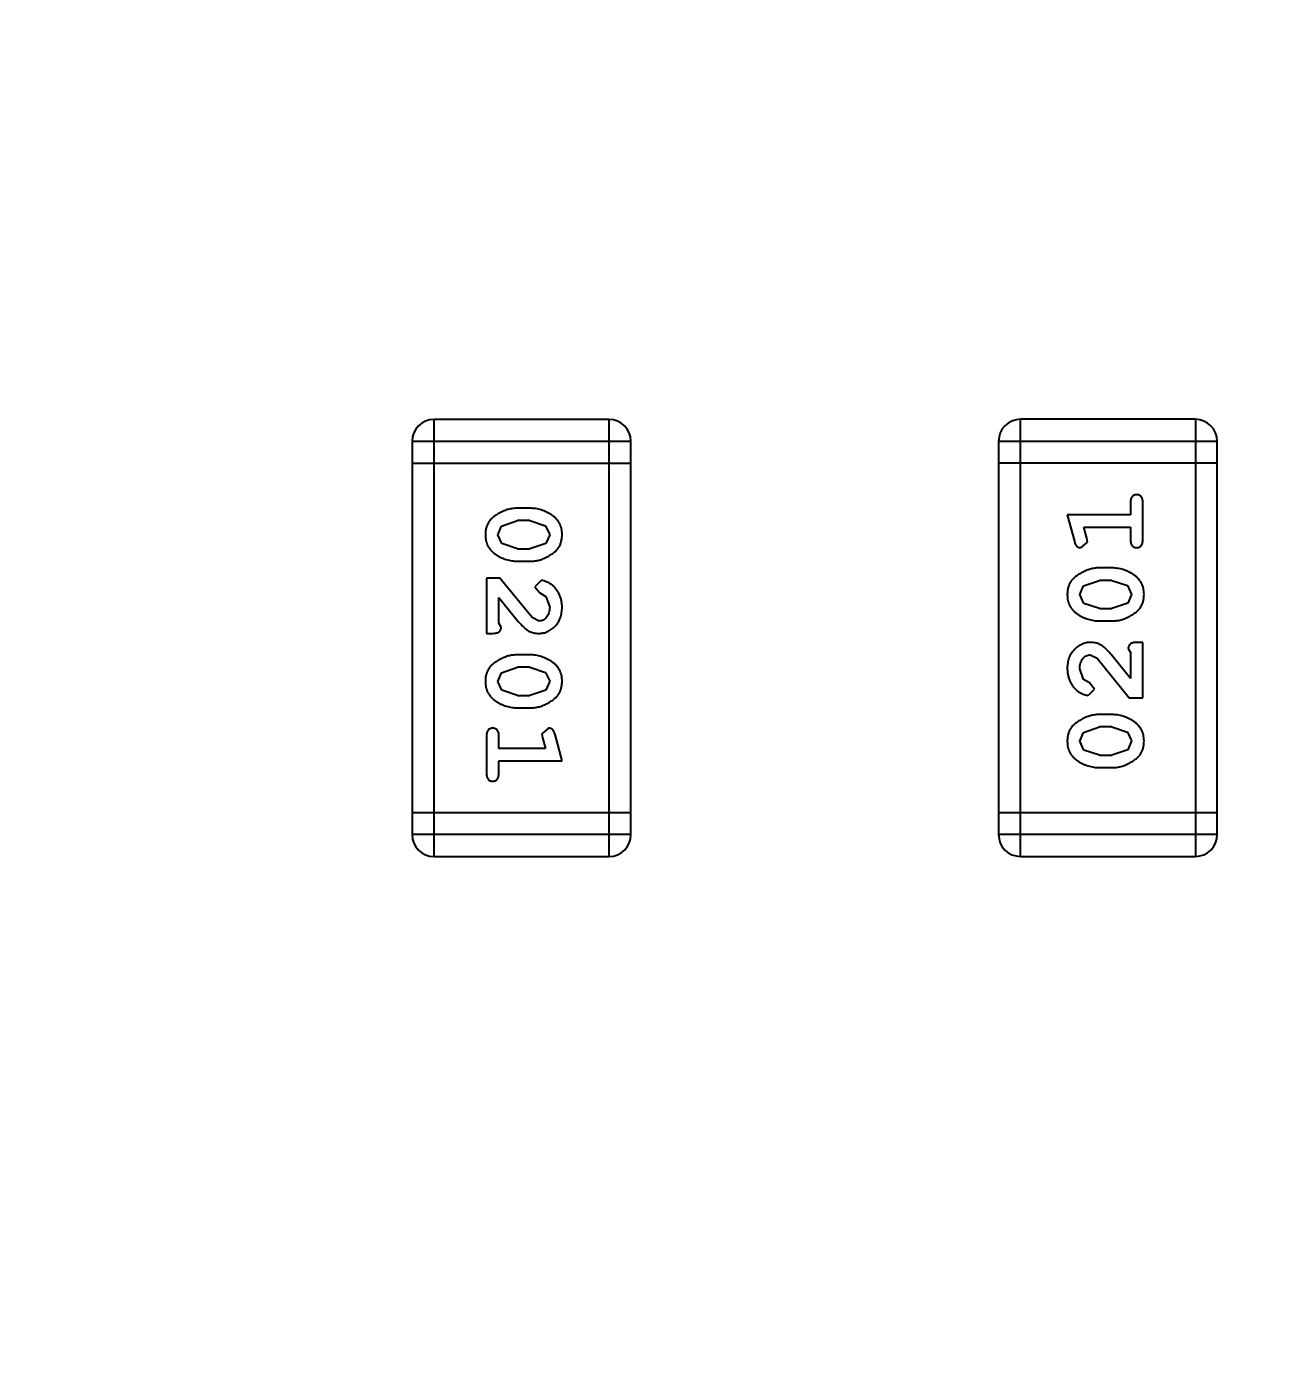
# Model space of a CAD drawing. Header units: millimetres. Extents: x -1 to 131, y 28 to 94.
# Drawn here: x 103.103 to 104.829, y 46.655 to 48.512 of the extents above; entities that cross this region are included whole.
import ezdxf

# ---------------------------------------------------------------- set-up
doc = ezdxf.new("R2010")
doc.units = ezdxf.units.MM
doc.header["$LTSCALE"] = 1.21
doc.header["$MEASUREMENT"] = 0
doc.header["$PDMODE"] = 3
doc.header["$PDSIZE"] = 0.3125
doc.layers.get('0').update_dxf_attribs({"linetype": 'CONTINUOUS'})
doc.layers.get('DEFPOINTS').update_dxf_attribs({"linetype": 'CONTINUOUS'})
doc.layers.add('Dim', color=3, linetype='CONTINUOUS', lineweight=25)
doc.styles.get("Standard").update_dxf_attribs({"font": 'txt', "width": 0.8})
doc.dimstyles.get("Standard").update_dxf_attribs({"dimtxt": 0.15625, "dimasz": 0.1875, "dimexe": 0.125, "dimexo": 0.0625, "dimgap": 0.09, "dimtad": 0, "dimtih": 1, "dimtoh": 1, "dimzin": 4, "dimdsep": 46, "dimtxsty": 'Standard', "dimblk": '_FILLED', "dimblk1": '_FILLED', "dimblk2": '_FILLED', "dimcen": 0.09, "dimazin": 1, "dimtp": 0.01, "dimtm": 0.01, "dimtfac": 1, "dimtofl": 0, "dimtmove": 0, "dimatfit": 3, "dimldrblk": '_FILLED', "dimfxl": 1, "dimtolj": 1, "dimtzin": 4, "dimarcsym": 0})

# ---------------------------------------------------------------- blocks, each defined once
blk = doc.blocks.new('_FILLED')
at = {"color": 0, "linetype": 'ByBlock'}
blk.add_solid([(0, 0), (-1, 0.1667), (-1, -0.1667)], dxfattribs=at)
blk = doc.blocks.new('*D30')
at = {"color": 0, "linetype": 'ByBlock', "lineweight": -2}
for p, q in [((101.1223, 58.6652), (87.6348, 58.6652)), ((87.7598, 58.6652), (87.7598, 44.6313)), ((87.7598, 27.6174), (87.7598, 41.6513)), ((106.4921, 27.6174), (87.6348, 27.6174))]:
    blk.add_line(p, q, dxfattribs=at)
at = {"layer": 'DEFPOINTS', "color": 0, "linetype": 'ByBlock'}
for p in [(101.1848, 58.6652), (106.5546, 27.6174)]:
    blk.add_point(p, dxfattribs=at)
at = {"color": 0, "linetype": 'ByBlock', "lineweight": -2}
for p, rotation in [((87.7598, 58.6652), 90), ((87.7598, 27.6174), 270)]:
    blk.add_blockref('_FILLED', p, dxfattribs=dict(at, rotation=rotation))
at = {"color": 0, "linetype": 'ByBlock', "lineweight": -2, "insert": (87.7598, 43.1413), "char_height": 1, "attachment_point": 5, "rotation": 90}
blk.add_mtext('\\A1;31.05', dxfattribs=at)

msp = doc.modelspace()

# ---------------------------------------------------------------- linework, layer by layer
at = {"color": 7, "linetype": 'Continuous'}
for p, q in [((103.6709, 47.3549), (103.6709, 47.9645)), ((103.9148, 47.9645), (103.6709, 47.9645)), ((103.9148, 47.9645), (103.9148, 47.3549)), ((104.4886, 47.355), (104.4886, 47.9646)), ((104.7325, 47.9646), (104.4886, 47.9646)), ((104.7325, 47.9646), (104.7325, 47.355)), ((103.6404, 47.934), (103.6404, 47.3854)), ((103.6404, 47.934), (103.9452, 47.934)), ((103.9452, 47.3854), (103.9452, 47.934)), ((104.4582, 47.9341), (104.4582, 47.3855)), ((104.4582, 47.9341), (104.763, 47.9341)), ((104.763, 47.3855), (104.763, 47.9341)), ((103.6404, 47.9035), (103.9452, 47.9035)), ((104.763, 47.9036), (104.4582, 47.9036)), ((104.642, 47.8486), (104.642, 47.8313)), ((104.6593, 47.7967), (104.6593, 47.8486)), ((103.8049, 47.8406), (103.7871, 47.8406)), ((104.5539, 47.8313), (104.5638, 47.7947)), ((104.642, 47.8313), (104.5539, 47.8313)), ((103.7598, 47.8035), (103.7651, 47.8157)), ((103.7651, 47.8157), (103.7874, 47.8233)), ((103.8046, 47.8233), (103.7874, 47.8233)), ((103.8046, 47.8233), (103.8264, 47.8161)), ((103.8264, 47.8161), (103.8322, 47.8037)), ((104.5812, 47.7989), (104.5771, 47.814)), ((104.5771, 47.814), (104.642, 47.814)), ((104.642, 47.814), (104.642, 47.7967)), ((103.7656, 47.7912), (103.7598, 47.8035)), ((103.7874, 47.784), (103.7656, 47.7912)), ((103.8269, 47.7915), (103.8046, 47.784)), ((103.8322, 47.8037), (103.8269, 47.7915)), ((104.573, 47.7856), (104.5822, 47.7935)), ((104.5822, 47.7935), (104.5812, 47.7989)), ((103.7874, 47.784), (103.8046, 47.784)), ((103.7871, 47.7667), (103.8049, 47.7667)), ((104.6163, 47.7573), (104.5985, 47.7573)), ((103.7441, 47.7431), (103.7441, 47.666)), ((103.7629, 47.7431), (103.7441, 47.7431)), ((103.8079, 47.6881), (103.7629, 47.7431)), ((103.8201, 47.7399), (103.8117, 47.7311)), ((104.5765, 47.7325), (104.5988, 47.74)), ((104.616, 47.74), (104.5988, 47.74)), ((104.616, 47.74), (104.6378, 47.7328)), ((103.8117, 47.7311), (103.8183, 47.7226)), ((103.8183, 47.7226), (103.8268, 47.7177)), ((103.8268, 47.7177), (103.8322, 47.7028)), ((104.5712, 47.7203), (104.5765, 47.7325)), ((104.577, 47.7079), (104.5712, 47.7203)), ((104.6378, 47.7328), (104.6436, 47.7205)), ((104.6436, 47.7205), (104.6383, 47.7083)), ((103.7614, 47.6801), (103.7614, 47.7163)), ((103.7614, 47.7163), (103.7884, 47.6828)), ((104.5988, 47.7007), (104.577, 47.7079)), ((104.5988, 47.7007), (104.616, 47.7007)), ((104.6383, 47.7083), (104.616, 47.7007)), ((103.7645, 47.6746), (103.7614, 47.6801)), ((103.8176, 47.6833), (103.8079, 47.6881)), ((104.5985, 47.6834), (104.6163, 47.6834)), ((103.7441, 47.666), (103.7519, 47.666)), ((104.6389, 47.6448), (104.642, 47.6393)), ((104.6593, 47.6535), (104.6515, 47.6535)), ((104.6593, 47.5764), (104.6593, 47.6535)), ((103.8049, 47.6361), (103.7871, 47.6361)), ((104.5858, 47.6362), (104.5955, 47.6314)), ((104.5955, 47.6314), (104.6404, 47.5764)), ((104.642, 47.6032), (104.615, 47.6367)), ((104.642, 47.6393), (104.642, 47.6032)), ((103.7598, 47.599), (103.7651, 47.6112)), ((103.7651, 47.6112), (103.7874, 47.6188)), ((103.8046, 47.6188), (103.7874, 47.6188)), ((103.8046, 47.6188), (103.8264, 47.6115)), ((103.8264, 47.6115), (103.8322, 47.5992)), ((104.5766, 47.6018), (104.5712, 47.6167)), ((103.7656, 47.5867), (103.7598, 47.599)), ((103.7874, 47.5795), (103.7656, 47.5867)), ((103.8269, 47.587), (103.8046, 47.5795)), ((103.8322, 47.5992), (103.8269, 47.587)), ((104.5851, 47.5969), (104.5766, 47.6018)), ((104.5832, 47.5796), (104.5917, 47.5884)), ((104.5917, 47.5884), (104.5851, 47.5969)), ((103.7874, 47.5795), (103.8046, 47.5795)), ((104.6404, 47.5764), (104.6593, 47.5764)), ((103.7871, 47.5622), (103.8049, 47.5622)), ((104.6163, 47.5528), (104.5985, 47.5528)), ((103.8304, 47.5338), (103.8212, 47.526)), ((104.5765, 47.5279), (104.5988, 47.5355)), ((104.616, 47.5355), (104.5988, 47.5355)), ((104.616, 47.5355), (104.6378, 47.5283)), ((103.7441, 47.5228), (103.7441, 47.4709)), ((103.7614, 47.5055), (103.7614, 47.5228)), ((103.8212, 47.526), (103.8222, 47.5205)), ((103.8222, 47.5205), (103.8263, 47.5055)), ((103.8495, 47.4882), (103.8396, 47.5248)), ((104.5712, 47.5158), (104.5765, 47.5279)), ((104.577, 47.5034), (104.5712, 47.5158)), ((104.6378, 47.5283), (104.6436, 47.516)), ((104.6436, 47.516), (104.6383, 47.5038)), ((103.8263, 47.5055), (103.7614, 47.5055)), ((104.5988, 47.4962), (104.577, 47.5034)), ((104.5988, 47.4962), (104.616, 47.4962)), ((104.6383, 47.5038), (104.616, 47.4962)), ((103.7614, 47.4709), (103.7614, 47.4882)), ((103.7614, 47.4882), (103.8495, 47.4882)), ((104.5985, 47.4789), (104.6163, 47.4789)), ((103.9452, 47.4159), (103.6404, 47.4159)), ((104.763, 47.4159), (104.4582, 47.4159)), ((103.9452, 47.3854), (103.6404, 47.3854)), ((104.763, 47.3855), (104.4582, 47.3855)), ((103.6709, 47.3549), (103.9148, 47.3549)), ((104.4886, 47.355), (104.7325, 47.355))]:
    msp.add_line(p, q, dxfattribs=at)
for centre, start, end in [((103.6709, 47.934), 90, 180), ((103.9148, 47.934), 0, 90), ((104.4886, 47.9341), 90, 180), ((104.7325, 47.9341), 0, 90), ((103.6709, 47.3854), 180, 270), ((103.9148, 47.3854), 270, 0), ((104.4886, 47.3855), 180, 270), ((104.7325, 47.3855), 270, 0)]:
    msp.add_arc(centre, 0.0305, start, end, dxfattribs=at)
for points, knots in [([(104.6507, 47.8596), (104.6501, 47.8595), (104.6489, 47.8595), (104.6472, 47.859), (104.6457, 47.8581), (104.6444, 47.857), (104.6433, 47.8554), (104.6425, 47.8535), (104.6421, 47.8511), (104.642, 47.8495), (104.642, 47.8486)], [0, 0, 0, 0, 0.11517, 0.223509, 0.328254, 0.438012, 0.553651, 0.682263, 0.830856, 1, 1, 1, 1]), ([(104.6593, 47.8486), (104.6593, 47.8495), (104.6593, 47.8511), (104.6588, 47.8535), (104.6581, 47.8554), (104.657, 47.857), (104.6557, 47.8581), (104.6541, 47.859), (104.6525, 47.8595), (104.6513, 47.8595), (104.6507, 47.8596)], [0, 0, 0, 0, 0.169012, 0.317488, 0.445429, 0.560977, 0.67065, 0.776666, 0.88492, 1, 1, 1, 1]), ([(103.7871, 47.8406), (103.786, 47.8406), (103.7839, 47.8406), (103.7807, 47.8402), (103.7776, 47.8398), (103.7745, 47.8391), (103.7715, 47.8382), (103.7685, 47.8371), (103.7655, 47.8358), (103.7626, 47.8343), (103.7599, 47.8328), (103.7573, 47.8311), (103.755, 47.8295), (103.7529, 47.8278), (103.7511, 47.8261), (103.7494, 47.8244), (103.748, 47.8227), (103.7464, 47.8203), (103.7448, 47.8172), (103.7435, 47.813), (103.7426, 47.8084), (103.7425, 47.8052), (103.7425, 47.8036)], [0, 0, 0, 0, 0.049886, 0.09882, 0.148132, 0.19689, 0.246038, 0.295176, 0.345305, 0.395692, 0.445312, 0.491875, 0.535813, 0.577009, 0.616081, 0.652689, 0.687585, 0.720206, 0.785062, 0.85223, 0.923759, 1, 1, 1, 1]), ([(103.8495, 47.8038), (103.8494, 47.8053), (103.8494, 47.8081), (103.8486, 47.8121), (103.8475, 47.816), (103.8459, 47.8196), (103.8439, 47.8229), (103.8414, 47.8259), (103.8384, 47.8287), (103.835, 47.8312), (103.8314, 47.8334), (103.8277, 47.8353), (103.824, 47.8369), (103.8203, 47.8383), (103.8165, 47.8393), (103.8126, 47.8401), (103.8088, 47.8405), (103.8062, 47.8406), (103.8049, 47.8406)], [0, 0, 0, 0, 0.06692, 0.130834, 0.19258, 0.252759, 0.312631, 0.373411, 0.436359, 0.501894, 0.568244, 0.632472, 0.69556, 0.757163, 0.818592, 0.878885, 0.939235, 1, 1, 1, 1]), ([(103.7425, 47.8036), (103.7425, 47.8021), (103.7426, 47.7993), (103.7433, 47.7952), (103.7444, 47.7914), (103.746, 47.7878), (103.7481, 47.7845), (103.7506, 47.7814), (103.7535, 47.7786), (103.7569, 47.7762), (103.7605, 47.774), (103.7642, 47.772), (103.7679, 47.7704), (103.7717, 47.769), (103.7755, 47.768), (103.7793, 47.7672), (103.7832, 47.7668), (103.7858, 47.7667), (103.7871, 47.7667)], [0, 0, 0, 0, 0.067217, 0.131051, 0.19272, 0.252824, 0.312745, 0.373449, 0.436041, 0.501494, 0.567761, 0.632087, 0.695096, 0.757109, 0.817993, 0.878657, 0.939311, 1, 1, 1, 1]), ([(103.8049, 47.7667), (103.8059, 47.7667), (103.8081, 47.7667), (103.8113, 47.767), (103.8144, 47.7676), (103.8175, 47.7682), (103.8206, 47.7692), (103.8236, 47.7703), (103.8265, 47.7716), (103.8294, 47.7731), (103.8321, 47.7747), (103.8347, 47.7763), (103.837, 47.7779), (103.8391, 47.7796), (103.841, 47.7813), (103.8426, 47.783), (103.844, 47.7848), (103.8456, 47.7871), (103.8472, 47.7903), (103.8485, 47.7945), (103.8493, 47.799), (103.8494, 47.8022), (103.8495, 47.8038)], [0, 0, 0, 0, 0.049855, 0.099516, 0.148482, 0.19758, 0.246804, 0.296268, 0.346517, 0.397047, 0.446826, 0.49336, 0.537801, 0.579207, 0.617974, 0.654833, 0.689171, 0.722088, 0.786392, 0.853518, 0.924186, 1, 1, 1, 1]), ([(104.5638, 47.7947), (104.5641, 47.7938), (104.5645, 47.7923), (104.5654, 47.7902), (104.5663, 47.7886), (104.5673, 47.7874), (104.5685, 47.7866), (104.5698, 47.786), (104.5713, 47.7857), (104.5724, 47.7857), (104.573, 47.7856)], [0, 0, 0, 0, 0.187321, 0.344927, 0.475328, 0.579604, 0.674244, 0.773631, 0.882025, 1, 1, 1, 1]), ([(104.642, 47.7967), (104.642, 47.7958), (104.6421, 47.7941), (104.6425, 47.7917), (104.6433, 47.7898), (104.6444, 47.7882), (104.6457, 47.7871), (104.6472, 47.7862), (104.6489, 47.7857), (104.6501, 47.7857), (104.6507, 47.7856)], [0, 0, 0, 0, 0.169102, 0.317658, 0.446239, 0.563118, 0.671828, 0.776546, 0.884858, 1, 1, 1, 1]), ([(104.6507, 47.7856), (104.6513, 47.7857), (104.6525, 47.7857), (104.6541, 47.7862), (104.6557, 47.7871), (104.657, 47.7882), (104.6581, 47.7898), (104.6588, 47.7918), (104.6593, 47.7941), (104.6593, 47.7958), (104.6593, 47.7967)], [0, 0, 0, 0, 0.115051, 0.223278, 0.329269, 0.437893, 0.554681, 0.682591, 0.83103, 1, 1, 1, 1]), ([(104.5985, 47.7573), (104.5975, 47.7573), (104.5953, 47.7573), (104.5921, 47.757), (104.589, 47.7564), (104.5859, 47.7558), (104.5828, 47.7548), (104.5798, 47.7537), (104.5769, 47.7524), (104.574, 47.7509), (104.5713, 47.7493), (104.5687, 47.7477), (104.5664, 47.7461), (104.5643, 47.7444), (104.5624, 47.7427), (104.5608, 47.741), (104.5593, 47.7392), (104.5578, 47.7369), (104.5562, 47.7337), (104.5549, 47.7295), (104.5541, 47.725), (104.554, 47.7218), (104.5539, 47.7202)], [0, 0, 0, 0, 0.049855, 0.099516, 0.148482, 0.19758, 0.246804, 0.296268, 0.346517, 0.397047, 0.446826, 0.49336, 0.537801, 0.579207, 0.617974, 0.654833, 0.689171, 0.722088, 0.786392, 0.853518, 0.924186, 1, 1, 1, 1]), ([(104.6609, 47.7204), (104.6609, 47.7219), (104.6608, 47.7247), (104.6601, 47.7288), (104.659, 47.7326), (104.6574, 47.7362), (104.6553, 47.7395), (104.6528, 47.7426), (104.6499, 47.7454), (104.6465, 47.7478), (104.6429, 47.75), (104.6392, 47.752), (104.6355, 47.7536), (104.6317, 47.755), (104.6279, 47.756), (104.6241, 47.7568), (104.6202, 47.7572), (104.6176, 47.7573), (104.6163, 47.7573)], [0, 0, 0, 0, 0.067217, 0.131051, 0.19272, 0.252824, 0.312745, 0.373449, 0.436041, 0.501494, 0.567761, 0.632087, 0.695096, 0.757109, 0.817993, 0.878657, 0.939311, 1, 1, 1, 1]), ([(103.8495, 47.7027), (103.8494, 47.7044), (103.8493, 47.7077), (103.8484, 47.7127), (103.847, 47.7174), (103.845, 47.7219), (103.8426, 47.726), (103.8397, 47.7297), (103.8365, 47.7328), (103.8329, 47.7353), (103.8293, 47.7373), (103.826, 47.7388), (103.823, 47.7397), (103.821, 47.7399), (103.8201, 47.7399)], [0, 0, 0, 0, 0.098286, 0.193983, 0.289056, 0.384352, 0.477435, 0.566197, 0.652355, 0.737986, 0.818188, 0.887401, 0.94802, 1, 1, 1, 1]), ([(104.5539, 47.7202), (104.554, 47.7187), (104.554, 47.7159), (104.5547, 47.7119), (104.5559, 47.708), (104.5574, 47.7044), (104.5595, 47.7011), (104.562, 47.6981), (104.565, 47.6953), (104.5684, 47.6928), (104.572, 47.6906), (104.5757, 47.6887), (104.5794, 47.6871), (104.5831, 47.6857), (104.5869, 47.6847), (104.5908, 47.6839), (104.5946, 47.6835), (104.5972, 47.6834), (104.5985, 47.6834)], [0, 0, 0, 0, 0.06692, 0.130834, 0.19258, 0.252759, 0.312631, 0.373411, 0.436359, 0.501894, 0.568244, 0.632472, 0.69556, 0.757163, 0.818592, 0.878885, 0.939235, 1, 1, 1, 1]), ([(104.6163, 47.6834), (104.6174, 47.6834), (104.6195, 47.6834), (104.6227, 47.6838), (104.6258, 47.6842), (104.6289, 47.6849), (104.6319, 47.6858), (104.6349, 47.6869), (104.6379, 47.6882), (104.6408, 47.6897), (104.6435, 47.6912), (104.646, 47.6929), (104.6483, 47.6945), (104.6505, 47.6962), (104.6523, 47.6979), (104.654, 47.6996), (104.6554, 47.7013), (104.657, 47.7037), (104.6586, 47.7068), (104.6599, 47.711), (104.6608, 47.7156), (104.6608, 47.7188), (104.6609, 47.7204)], [0, 0, 0, 0, 0.049886, 0.09882, 0.148132, 0.19689, 0.246038, 0.295176, 0.345305, 0.395692, 0.445312, 0.491875, 0.535813, 0.577009, 0.616081, 0.652689, 0.687585, 0.720206, 0.785062, 0.85223, 0.923759, 1, 1, 1, 1]), ([(103.8167, 47.666), (103.8178, 47.666), (103.82, 47.6661), (103.8233, 47.6666), (103.8264, 47.6674), (103.8293, 47.6685), (103.8322, 47.67), (103.8349, 47.6718), (103.8375, 47.6739), (103.8399, 47.6763), (103.8422, 47.6789), (103.8441, 47.6818), (103.8458, 47.6848), (103.8472, 47.688), (103.8482, 47.6914), (103.8489, 47.695), (103.8494, 47.6988), (103.8494, 47.7014), (103.8495, 47.7027)], [0, 0, 0, 0, 0.060981, 0.120256, 0.178148, 0.236115, 0.293993, 0.352864, 0.413358, 0.476056, 0.539296, 0.602396, 0.665116, 0.728325, 0.792919, 0.859317, 0.928302, 1, 1, 1, 1]), ([(103.8322, 47.7028), (103.8321, 47.7014), (103.832, 47.6987), (103.8312, 47.6949), (103.8298, 47.6915), (103.8279, 47.6886), (103.8256, 47.6863), (103.8231, 47.6845), (103.8204, 47.6835), (103.8186, 47.6834), (103.8176, 47.6833)], [0, 0, 0, 0, 0.156344, 0.299348, 0.4327, 0.561, 0.682299, 0.791883, 0.89611, 1, 1, 1, 1]), ([(103.7884, 47.6828), (103.7892, 47.6819), (103.7907, 47.6802), (103.7929, 47.6778), (103.795, 47.6757), (103.797, 47.6738), (103.7989, 47.6722), (103.8006, 47.6709), (103.8023, 47.6697), (103.8043, 47.6686), (103.8069, 47.6676), (103.81, 47.6666), (103.8133, 47.6661), (103.8156, 47.666), (103.8167, 47.666)], [0, 0, 0, 0, 0.103002, 0.197728, 0.285279, 0.365235, 0.437224, 0.502446, 0.560545, 0.611446, 0.707576, 0.80349, 0.900532, 1, 1, 1, 1]), ([(103.7519, 47.666), (103.753, 47.666), (103.755, 47.6661), (103.7577, 47.6665), (103.7599, 47.6672), (103.7617, 47.6682), (103.763, 47.6695), (103.7639, 47.6711), (103.7644, 47.6728), (103.7645, 47.674), (103.7645, 47.6746)], [0, 0, 0, 0, 0.1844, 0.34094, 0.473574, 0.586824, 0.690029, 0.789175, 0.890445, 1, 1, 1, 1]), ([(104.5867, 47.6535), (104.5856, 47.6535), (104.5834, 47.6534), (104.5801, 47.6529), (104.577, 47.6521), (104.5741, 47.651), (104.5712, 47.6495), (104.5685, 47.6477), (104.5659, 47.6456), (104.5635, 47.6432), (104.5612, 47.6406), (104.5593, 47.6377), (104.5576, 47.6347), (104.5562, 47.6315), (104.5552, 47.6281), (104.5544, 47.6245), (104.554, 47.6207), (104.5539, 47.6181), (104.5539, 47.6168)], [0, 0, 0, 0, 0.060981, 0.120256, 0.178148, 0.236115, 0.293993, 0.352864, 0.413358, 0.476056, 0.539296, 0.602396, 0.665116, 0.728325, 0.792919, 0.859317, 0.928302, 1, 1, 1, 1]), ([(104.615, 47.6367), (104.6142, 47.6376), (104.6127, 47.6393), (104.6105, 47.6417), (104.6084, 47.6438), (104.6064, 47.6457), (104.6045, 47.6473), (104.6028, 47.6486), (104.6011, 47.6497), (104.5991, 47.6509), (104.5965, 47.6519), (104.5934, 47.6528), (104.5901, 47.6534), (104.5878, 47.6535), (104.5867, 47.6535)], [0, 0, 0, 0, 0.103002, 0.197728, 0.285279, 0.365235, 0.437224, 0.502446, 0.560545, 0.611446, 0.707576, 0.80349, 0.900532, 1, 1, 1, 1]), ([(104.6515, 47.6535), (104.6504, 47.6535), (104.6484, 47.6534), (104.6457, 47.653), (104.6435, 47.6523), (104.6417, 47.6513), (104.6404, 47.6499), (104.6395, 47.6484), (104.639, 47.6467), (104.6389, 47.6455), (104.6389, 47.6448)], [0, 0, 0, 0, 0.1844, 0.34094, 0.473574, 0.586824, 0.690029, 0.789175, 0.890445, 1, 1, 1, 1]), ([(103.7871, 47.6361), (103.786, 47.6361), (103.7839, 47.636), (103.7807, 47.6357), (103.7776, 47.6353), (103.7745, 47.6346), (103.7715, 47.6337), (103.7685, 47.6325), (103.7655, 47.6313), (103.7626, 47.6298), (103.7599, 47.6282), (103.7573, 47.6266), (103.755, 47.625), (103.7529, 47.6233), (103.7511, 47.6216), (103.7494, 47.6199), (103.748, 47.6182), (103.7464, 47.6158), (103.7448, 47.6126), (103.7435, 47.6085), (103.7426, 47.6039), (103.7425, 47.6007), (103.7425, 47.5991)], [0, 0, 0, 0, 0.049886, 0.09882, 0.148132, 0.19689, 0.246038, 0.295176, 0.345305, 0.395692, 0.445312, 0.491875, 0.535813, 0.577009, 0.616081, 0.652689, 0.687585, 0.720206, 0.785062, 0.85223, 0.923759, 1, 1, 1, 1]), ([(103.8495, 47.5993), (103.8494, 47.6007), (103.8494, 47.6035), (103.8486, 47.6076), (103.8475, 47.6115), (103.8459, 47.615), (103.8439, 47.6183), (103.8414, 47.6214), (103.8384, 47.6242), (103.835, 47.6266), (103.8314, 47.6288), (103.8277, 47.6308), (103.824, 47.6324), (103.8203, 47.6338), (103.8165, 47.6348), (103.8126, 47.6356), (103.8088, 47.636), (103.8062, 47.6361), (103.8049, 47.6361)], [0, 0, 0, 0, 0.06692, 0.130834, 0.19258, 0.252759, 0.312631, 0.373411, 0.436359, 0.501894, 0.568244, 0.632472, 0.69556, 0.757163, 0.818592, 0.878885, 0.939235, 1, 1, 1, 1]), ([(104.5712, 47.6167), (104.5713, 47.6181), (104.5714, 47.6208), (104.5722, 47.6246), (104.5736, 47.628), (104.5755, 47.6309), (104.5778, 47.6332), (104.5802, 47.6349), (104.5829, 47.636), (104.5848, 47.6361), (104.5858, 47.6362)], [0, 0, 0, 0, 0.156344, 0.299348, 0.4327, 0.561, 0.682299, 0.791883, 0.89611, 1, 1, 1, 1]), ([(104.5539, 47.6168), (104.554, 47.6151), (104.5541, 47.6118), (104.555, 47.6068), (104.5564, 47.6021), (104.5584, 47.5976), (104.5608, 47.5934), (104.5637, 47.5898), (104.5669, 47.5867), (104.5705, 47.5841), (104.5741, 47.5822), (104.5774, 47.5807), (104.5804, 47.5798), (104.5823, 47.5796), (104.5832, 47.5796)], [0, 0, 0, 0, 0.098286, 0.193983, 0.289056, 0.384352, 0.477435, 0.566197, 0.652355, 0.737986, 0.818188, 0.887401, 0.94802, 1, 1, 1, 1]), ([(103.7425, 47.5991), (103.7425, 47.5976), (103.7426, 47.5948), (103.7433, 47.5907), (103.7444, 47.5869), (103.746, 47.5833), (103.7481, 47.58), (103.7506, 47.5769), (103.7535, 47.5741), (103.7569, 47.5717), (103.7605, 47.5695), (103.7642, 47.5675), (103.7679, 47.5659), (103.7717, 47.5645), (103.7755, 47.5635), (103.7793, 47.5627), (103.7832, 47.5622), (103.7858, 47.5622), (103.7871, 47.5622)], [0, 0, 0, 0, 0.067217, 0.131051, 0.19272, 0.252824, 0.312745, 0.373449, 0.436041, 0.501494, 0.567761, 0.632087, 0.695096, 0.757109, 0.817993, 0.878657, 0.939311, 1, 1, 1, 1]), ([(103.8049, 47.5622), (103.8059, 47.5622), (103.8081, 47.5622), (103.8113, 47.5625), (103.8144, 47.5631), (103.8175, 47.5637), (103.8206, 47.5646), (103.8236, 47.5658), (103.8265, 47.567), (103.8294, 47.5685), (103.8321, 47.5701), (103.8347, 47.5718), (103.837, 47.5734), (103.8391, 47.5751), (103.841, 47.5768), (103.8426, 47.5785), (103.844, 47.5803), (103.8456, 47.5826), (103.8472, 47.5858), (103.8485, 47.59), (103.8493, 47.5945), (103.8494, 47.5977), (103.8495, 47.5993)], [0, 0, 0, 0, 0.049855, 0.099516, 0.148482, 0.19758, 0.246804, 0.296268, 0.346517, 0.397047, 0.446826, 0.49336, 0.537801, 0.579207, 0.617974, 0.654833, 0.689171, 0.722088, 0.786392, 0.853518, 0.924186, 1, 1, 1, 1]), ([(104.5985, 47.5528), (104.5975, 47.5528), (104.5953, 47.5528), (104.5921, 47.5525), (104.589, 47.5519), (104.5859, 47.5513), (104.5828, 47.5503), (104.5798, 47.5492), (104.5769, 47.5479), (104.574, 47.5464), (104.5713, 47.5448), (104.5687, 47.5432), (104.5664, 47.5415), (104.5643, 47.5399), (104.5624, 47.5382), (104.5608, 47.5365), (104.5593, 47.5347), (104.5578, 47.5324), (104.5562, 47.5292), (104.5549, 47.525), (104.5541, 47.5205), (104.554, 47.5173), (104.5539, 47.5157)], [0, 0, 0, 0, 0.049855, 0.099516, 0.148482, 0.19758, 0.246804, 0.296268, 0.346517, 0.397047, 0.446826, 0.49336, 0.537801, 0.579207, 0.617974, 0.654833, 0.689171, 0.722088, 0.786392, 0.853518, 0.924186, 1, 1, 1, 1]), ([(104.6609, 47.5159), (104.6609, 47.5174), (104.6608, 47.5202), (104.6601, 47.5243), (104.659, 47.5281), (104.6574, 47.5317), (104.6553, 47.535), (104.6528, 47.5381), (104.6499, 47.5409), (104.6465, 47.5433), (104.6429, 47.5455), (104.6392, 47.5475), (104.6355, 47.5491), (104.6317, 47.5505), (104.6279, 47.5515), (104.6241, 47.5523), (104.6202, 47.5527), (104.6176, 47.5528), (104.6163, 47.5528)], [0, 0, 0, 0, 0.067217, 0.131051, 0.19272, 0.252824, 0.312745, 0.373449, 0.436041, 0.501494, 0.567761, 0.632087, 0.695096, 0.757109, 0.817993, 0.878657, 0.939311, 1, 1, 1, 1]), ([(103.7527, 47.5338), (103.7521, 47.5338), (103.7509, 47.5338), (103.7492, 47.5332), (103.7477, 47.5324), (103.7464, 47.5313), (103.7453, 47.5297), (103.7446, 47.5277), (103.7441, 47.5254), (103.7441, 47.5237), (103.7441, 47.5228)], [0, 0, 0, 0, 0.115051, 0.223278, 0.329269, 0.437893, 0.554681, 0.682591, 0.83103, 1, 1, 1, 1]), ([(103.7614, 47.5228), (103.7614, 47.5237), (103.7613, 47.5254), (103.7609, 47.5277), (103.7601, 47.5297), (103.759, 47.5313), (103.7577, 47.5324), (103.7562, 47.5332), (103.7545, 47.5337), (103.7533, 47.5338), (103.7527, 47.5338)], [0, 0, 0, 0, 0.169102, 0.317658, 0.446239, 0.563118, 0.671828, 0.776546, 0.884858, 1, 1, 1, 1]), ([(103.8396, 47.5248), (103.8393, 47.5256), (103.8389, 47.5272), (103.838, 47.5293), (103.8371, 47.5309), (103.8361, 47.5321), (103.8349, 47.5329), (103.8336, 47.5335), (103.8321, 47.5338), (103.831, 47.5338), (103.8304, 47.5338)], [0, 0, 0, 0, 0.187321, 0.344927, 0.475328, 0.579604, 0.674244, 0.773631, 0.882025, 1, 1, 1, 1]), ([(104.5539, 47.5157), (104.554, 47.5142), (104.554, 47.5114), (104.5547, 47.5073), (104.5559, 47.5035), (104.5574, 47.4999), (104.5595, 47.4966), (104.562, 47.4936), (104.565, 47.4908), (104.5684, 47.4883), (104.572, 47.4861), (104.5757, 47.4842), (104.5794, 47.4825), (104.5831, 47.4812), (104.5869, 47.4802), (104.5908, 47.4794), (104.5946, 47.479), (104.5972, 47.4789), (104.5985, 47.4789)], [0, 0, 0, 0, 0.06692, 0.130834, 0.19258, 0.252759, 0.312631, 0.373411, 0.436359, 0.501894, 0.568244, 0.632472, 0.69556, 0.757163, 0.818592, 0.878885, 0.939235, 1, 1, 1, 1]), ([(104.6163, 47.4789), (104.6174, 47.4789), (104.6195, 47.4789), (104.6227, 47.4792), (104.6258, 47.4797), (104.6289, 47.4804), (104.6319, 47.4813), (104.6349, 47.4824), (104.6379, 47.4837), (104.6408, 47.4852), (104.6435, 47.4867), (104.646, 47.4884), (104.6483, 47.49), (104.6505, 47.4917), (104.6523, 47.4934), (104.654, 47.495), (104.6554, 47.4968), (104.657, 47.4991), (104.6586, 47.5023), (104.6599, 47.5065), (104.6608, 47.5111), (104.6608, 47.5143), (104.6609, 47.5159)], [0, 0, 0, 0, 0.049886, 0.09882, 0.148132, 0.19689, 0.246038, 0.295176, 0.345305, 0.395692, 0.445312, 0.491875, 0.535813, 0.577009, 0.616081, 0.652689, 0.687585, 0.720206, 0.785062, 0.85223, 0.923759, 1, 1, 1, 1]), ([(103.7441, 47.4709), (103.7441, 47.47), (103.7441, 47.4683), (103.7446, 47.466), (103.7453, 47.4641), (103.7464, 47.4625), (103.7477, 47.4613), (103.7492, 47.4605), (103.7509, 47.46), (103.7521, 47.4599), (103.7527, 47.4599)], [0, 0, 0, 0, 0.169012, 0.317488, 0.445429, 0.560977, 0.67065, 0.776666, 0.88492, 1, 1, 1, 1]), ([(103.7527, 47.4599), (103.7533, 47.4599), (103.7545, 47.46), (103.7562, 47.4605), (103.7577, 47.4613), (103.759, 47.4625), (103.7601, 47.4641), (103.7608, 47.466), (103.7613, 47.4683), (103.7614, 47.47), (103.7614, 47.4709)], [0, 0, 0, 0, 0.11517, 0.223509, 0.328254, 0.438012, 0.553651, 0.682263, 0.830856, 1, 1, 1, 1])]:
    msp.add_open_spline(points, degree=3, knots=knots, dxfattribs=at)

# ---------------------------------------------------------------- dimensions: what is measured, and where the dimension line sits
at = {"layer": 'Dim'}
dim = msp.add_linear_dim(base=(87.7598, 58.6652), p1=(106.5546, 27.6174), p2=(101.1848, 58.6652), angle=90, dimstyle='Standard', override={"dimtxt": 1, "dimasz": 1, "dimtih": 0, "dimtoh": 0, "dimzin": 0, "dimcen": 0.198, "dimadec": 0, "dimazin": 0, "dimtp": 0, "dimtm": 0, "dimtdec": 4, "dimtzin": 0}, dxfattribs=at)
dim.commit()
dim.dimension.update_dxf_attribs({"geometry": '*D30', "text_midpoint": (87.7598, 43.1413)})

doc.saveas('drawing.dxf')
